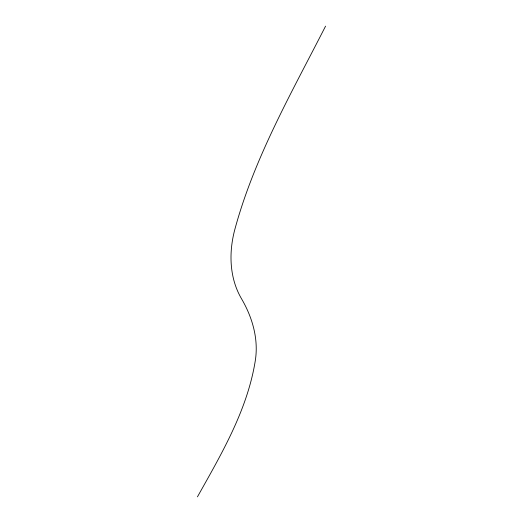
<?xml version="1.0" encoding="UTF-8"?>
<svg xmlns="http://www.w3.org/2000/svg" width="523" height="523" viewBox="0 0 523 523"><rect width="100%" height="100%" fill="white"/><g stroke="black" fill="none" stroke-linecap="round" stroke-linejoin="round"><path stroke-width="0.78" d="M325.561 26.15C291.795 92.414 253.988 158.018 234.598 230.323C228.701 253.073 229.427 278.138 241.541 298.79C252.472 317.5 258.8 339.296 255.237 361.033C247.307 410.202 221.432 454.036 197.439 496.85"/></g></svg>
